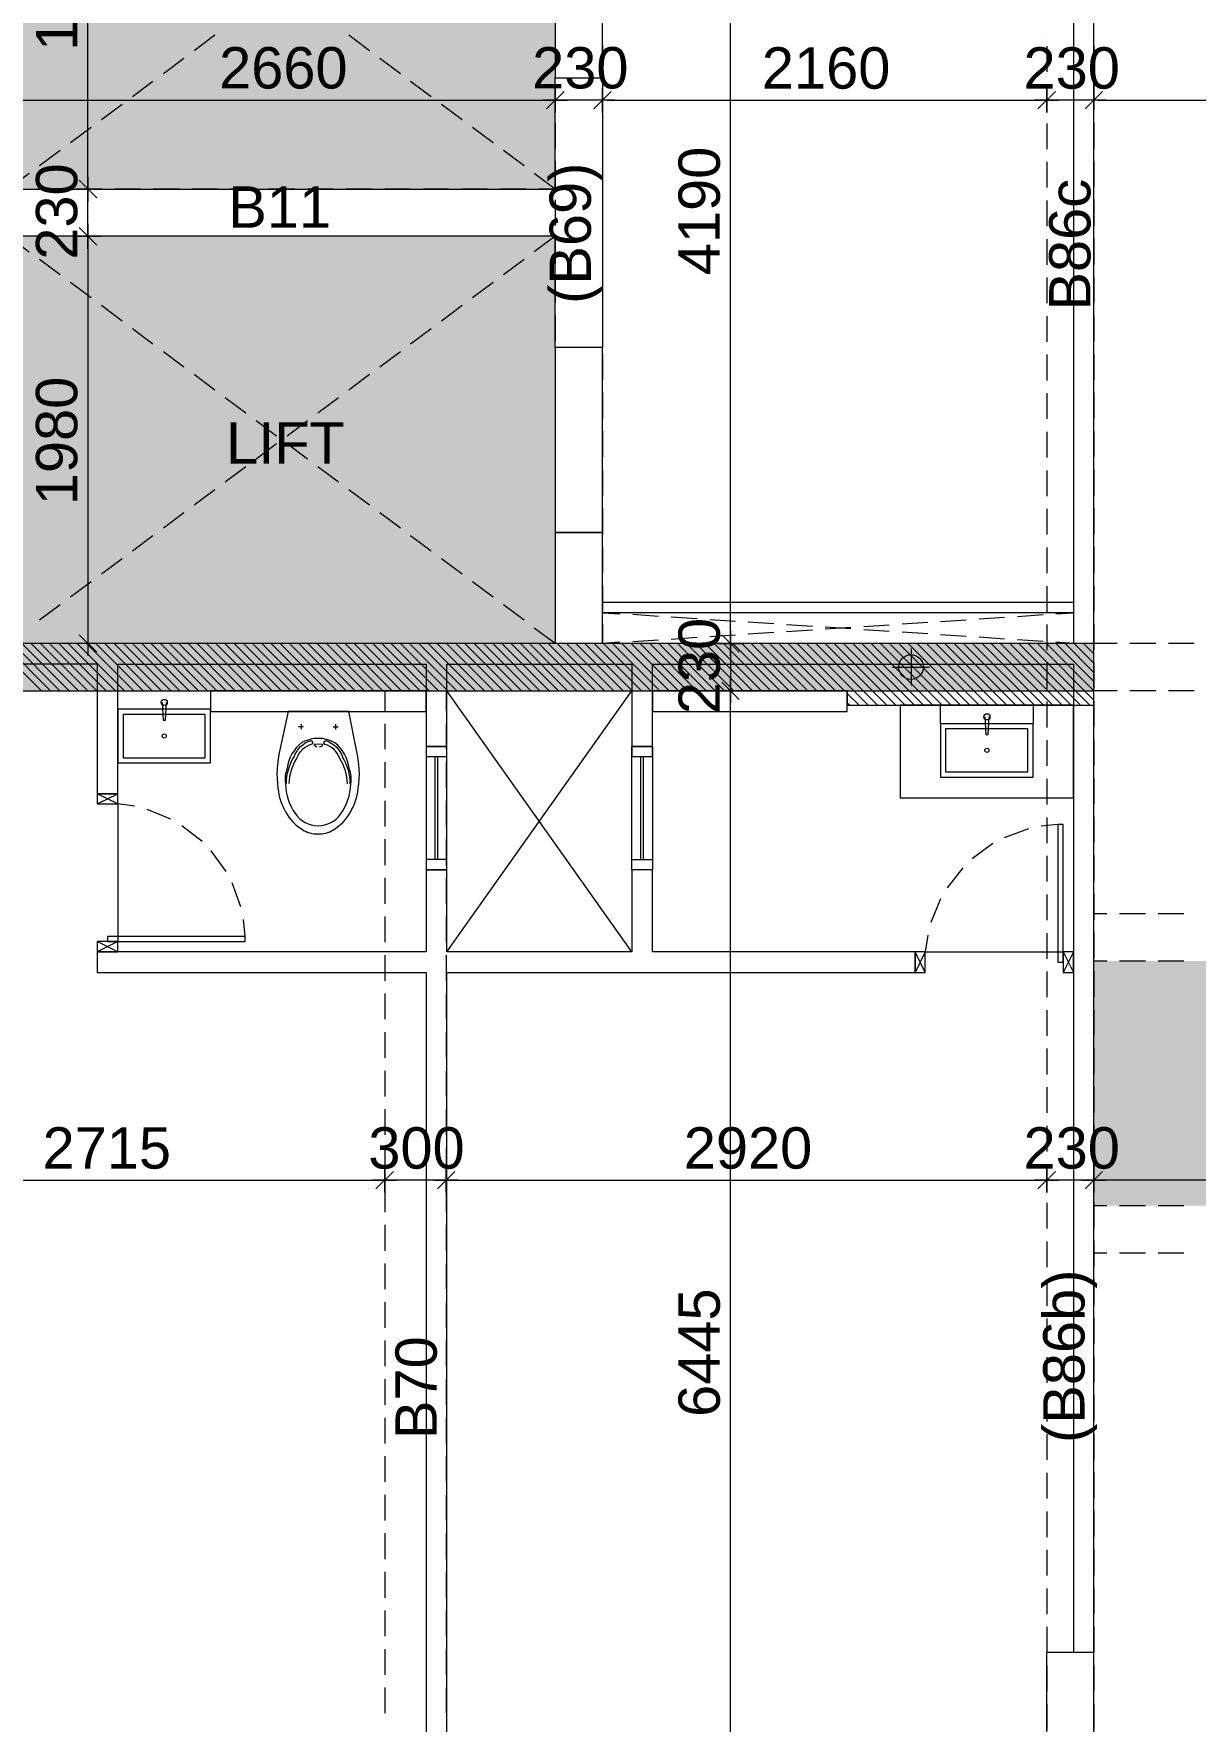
# Model space of a CAD drawing. Header units: millimetres. Extents: x -1303 to 98744, y -1303 to 90097.
# Drawn here: x 51512 to 57162, y 19946 to 28153 of the extents above; entities that cross this region are included whole.
import ezdxf

# ---------------------------------------------------------------- set-up
doc = ezdxf.new("R2010")
doc.units = ezdxf.units.MM
doc.layers.add('PDF_Geometry', color=7, linetype='Continuous')
doc.layers.add('PDF_Text', color=7, linetype='Continuous')
doc.layers.add('PDF_Solid Fills', color=192, linetype='Continuous', true_color=0xc2c0c0c0)
doc.styles.add('PDF ArialMT', font='arial.ttf')

msp = doc.modelspace()

# ---------------------------------------------------------------- hatches: boundary and pattern name
at = {"layer": 'PDF_Solid Fills', "true_color": 0x0000b2}
h = msp.add_hatch(color=33, dxfattribs=at)
h.paths.add_polyline_path([(22404.2843, 31942.72087), (22404.2843, 32112.74047), (19209.26177, 32112.74047), (19209.26177, 30922.67974), (22404.2843, 30922.67974), (22404.2843, 31642.7072), (21409.2932, 31642.7072), (21409.2932, 31942.72087)], flags=0)
h.paths.add_polyline_path([(11529.29261, 29607.70354), (11529.29261, 32397.68983), (12814.30857, 32397.68983), (12814.30857, 29607.70354)], flags=0)
h.paths.add_polyline_path([(12814.30857, 32627.71257), (12814.30857, 34142.75024), (8234.23832, 34142.75024), (8234.23832, 32627.71257)], flags=0)
h.paths.add_polyline_path([(12814.30857, 22167.74491), (12814.30857, 24957.72913), (11529.29261, 24957.72913), (11529.29261, 22167.74491)], flags=0)
h.paths.add_polyline_path([(8234.23832, 21937.72009), (8234.23832, 20422.68242), (12814.30857, 20422.68242), (12814.30857, 21937.72009)], flags=0)
h.paths.add_polyline_path([(21869.25605, 23642.75499), (21869.25605, 22452.69219), (19209.26177, 22452.69219), (19209.26177, 23642.75499)], flags=0)
h.paths.add_polyline_path([(23229.25373, 22452.69219), (23229.25373, 23642.75499), (25959.23687, 23642.75499), (25959.23687, 22452.69219)], flags=0)
h.paths.add_polyline_path([(32354.27376, 21952.6997), (32354.27376, 20422.68242), (36934.25928, 20422.68242), (36934.25928, 21952.6997)], flags=0)
h.paths.add_polyline_path([(33639.29074, 24957.72913), (33639.29074, 22182.72451), (32354.27376, 22182.72451), (32354.27376, 24957.72913)], flags=0)
h.paths.add_polyline_path([(26964.2984, 30922.67974), (26964.2984, 32112.74047), (30159.32092, 32112.74047), (30159.32092, 30922.67974)], flags=0)
h.paths.add_polyline_path([(28349.2614, 32342.68057), (28349.2614, 33242.7154), (27564.23691, 33242.7154), (27564.23691, 32342.68057)], flags=0)
h.paths.add_polyline_path([(40634.2682, 32627.71257), (40634.2682, 34142.75024), (36554.27309, 34142.75024), (36554.27309, 32627.71257)], flags=0)
h.paths.add_polyline_path([(36554.27309, 29607.70354), (36554.27309, 32397.68983), (37839.28802, 32397.68983), (37839.28802, 29607.70354)], flags=0)
h.paths.add_polyline_path([(41994.26382, 34142.75024), (41994.26382, 32627.71257), (46074.25892, 32627.71257), (46074.25892, 34142.75024)], flags=0)
h.paths.add_polyline_path([(46074.25892, 32397.68983), (46074.25892, 29607.70354), (44789.244, 29607.70354), (44789.244, 32397.68983)], flags=0)
h.paths.add_polyline_path([(45694.27273, 20422.68242), (45694.27273, 21952.6997), (50274.26033, 21952.6997), (50274.26033, 20422.68242)], flags=0)
h.paths.add_polyline_path([(48989.24127, 22182.72451), (48989.24127, 24957.72913), (50274.26033, 24957.72913), (50274.26033, 22182.72451)], flags=0)
h.paths.add_polyline_path([(52469.2958, 32112.74047), (52469.2958, 30922.67974), (55664.23361, 30922.67974), (55664.23361, 32112.74047)], flags=0)
h.paths.add_polyline_path([(55064.29717, 32342.68057), (55064.29717, 33242.7154), (54439.30655, 33242.7154), (54439.30655, 32342.68057)], flags=0)
h.paths.add_polyline_path([(63419.27024, 30922.67974), (63419.27024, 32112.74047), (60524.25933, 32112.74047), (60524.25933, 31222.69135), (60224.24978, 31222.69135), (60224.24978, 30922.67974)], flags=0)
h.paths.add_polyline_path([(60819.28118, 23642.75499), (60819.28118, 22452.69219), (63419.27024, 22452.69219), (63419.27024, 23642.75499)], flags=0)
h.paths.add_polyline_path([(56669.29721, 23642.75499), (56669.29721, 22452.69219), (59359.2507, 22452.69219), (59359.2507, 23642.75499)], flags=0)
h.paths.add_polyline_path([(71099.24354, 29607.70354), (71099.24354, 32397.68983), (69814.31126, 32397.68983), (69814.31126, 29607.70354)], flags=0)
h.paths.add_polyline_path([(71099.24354, 22167.74491), (71099.24354, 24957.72913), (69814.31126, 24957.72913), (69814.31126, 22167.74491)], flags=0)
h.paths.add_polyline_path([(69814.31126, 21937.72009), (69814.31126, 20422.68242), (74394.29472, 20422.68242), (74394.29472, 21937.72009)], flags=0)
h.paths.add_polyline_path([(69814.31126, 34142.75024), (69814.31126, 32627.71257), (74394.29472, 32627.71257), (74394.29472, 34142.75024)], flags=0)
at = {"layer": 'PDF_Solid Fills'}
msp.add_hatch(color=256, dxfattribs=at).paths.add_polyline_path([(56669.29721, 25187.75188), (51389.25565, 25187.75188), (51389.25565, 29377.68079), (54279.27061, 29377.68079), (54279.27061, 29607.70354), (51159.31349, 29607.70354), (51159.31349, 25187.75188), (50274.26033, 25187.75188), (50274.26033, 24957.72913), (51159.31349, 24957.72913), (56669.29721, 24957.72913)])

# ---------------------------------------------------------------- linework, layer by layer
at = {"layer": 'PDF_Geometry', "color": 9, "lineweight": 0, "true_color": 0xc0c0c0}
for points in [[(59993.71669, 37062.47235), (59993.71669, 29607.44939), (56568.7582, 29607.44939), (56568.7582, 25187.24567), (51259.09215, 25187.24567), (51259.09215, 29607.44939), (43873.46715, 29607.44939), (43873.46715, 29507.58809), (43991.1015, 29449.19241), (43991.1015, 28665.52331), (44062.18955, 28674.83133)], [(56568.7582, 19382.49837), (56568.7582, 18581.90334), (56668.61951, 18581.90334), (56668.61951, 29507.58809), (58994.23999, 29507.58809), (58994.23999, 29207.15292), (58994.23999, 28607.12763), (59094.10543, 28607.12763), (58994.23999, 28607.12763), (58994.23999, 28307.53958), (57519.14725, 28307.53958), (57519.14725, 28207.6762), (59993.71669, 28207.6762), (59993.71669, 23742.61629), (59493.55478, 23742.61629), (59493.55478, 22352.15319), (59493.55478, 23742.61629), (59993.71669, 23742.61629)], [(52393.12914, 28145.05111), (52292.42071, 28069.7295)], [(53144.6427, 28069.7295), (53044.77726, 28145.05111)], [(52242.49006, 28032.49329), (52142.62875, 27958.01881)], [(53295.28178, 27958.01881), (53195.42048, 28032.49329)], [(51490.13351, 27473.09063), (51388.57796, 27396.92397), (54048.48545, 27396.92397), (54048.48545, 27937.70853), (54278.67969, 27937.70853), (54278.67969, 26627.6415), (54048.48545, 26627.6415), (54048.48545, 27167.57893), (51388.57796, 27167.57893), (51490.13351, 27091.41226)], [(52091.85097, 27920.7826), (51991.98553, 27846.30811)], [(53445.92499, 27846.30811), (53345.21244, 27920.7826)], [(51942.05488, 27809.06984), (51841.34646, 27734.59742)], [(53596.56408, 27734.59742), (53495.85565, 27809.06984)], [(51791.4158, 27696.51409), (51690.70324, 27622.03961)], [(53746.36016, 27622.03961), (53646.49473, 27696.51409)], [(51640.77258, 27584.80133), (51540.91128, 27510.32891)], [(53896.99925, 27510.32891), (53797.13794, 27584.80133)], [(54048.48545, 27396.92397), (53946.9299, 27473.09063)], [(54048.48545, 27167.57893), (53946.9299, 27091.41226)], [(51640.77258, 26979.6995), (51540.91128, 27054.17398)], [(53896.99925, 27054.17398), (53797.13794, 26979.6995)], [(51791.4158, 26867.98881), (51690.70324, 26942.46329)], [(53746.36016, 26942.46329), (53646.49473, 26867.98881)], [(51942.05488, 26755.43099), (51841.34646, 26830.7526)], [(53596.56408, 26830.7526), (53495.85565, 26755.43099)], [(52091.85097, 26643.7203), (51991.98553, 26718.19478)], [(53445.92499, 26718.19478), (53345.21244, 26643.7203)], [(52242.49006, 26532.0096), (52142.62875, 26606.48409)], [(53295.28178, 26606.48409), (53195.42048, 26532.0096)], [(52393.12914, 26419.45179), (52292.42071, 26494.7734)], [(53144.6427, 26494.7734), (53044.77726, 26419.45179)], [(52543.77235, 26307.74109), (52443.06392, 26382.21558)], [(52994.8466, 26382.21558), (52894.13818, 26307.74109)], [(52693.56431, 26196.0304), (52593.703, 26270.50489)], [(52844.20753, 26270.50489), (52744.34209, 26196.0304)], [(52693.56431, 26158.79212), (52593.703, 26084.31971)], [(52844.20753, 26084.31971), (52744.34209, 26158.79212)], [(52543.77235, 26047.08143), (52443.06392, 25971.76189)], [(52994.8466, 25971.76189), (52894.13818, 26047.08143)], [(52393.12914, 25934.52361), (52292.42071, 25860.0512)], [(53144.6427, 25860.0512), (53044.77726, 25934.52361)], [(52242.49006, 25822.81292), (52142.62875, 25748.33844)], [(53295.28178, 25748.33844), (53195.42048, 25822.81292)], [(52091.85097, 25711.10223), (51991.98553, 25635.78269)], [(53445.92499, 25635.78269), (53345.21244, 25711.10223)], [(54363.30932, 25193.16933), (54278.67969, 25187.24567), (54278.67969, 25727.18103), (54048.48545, 25727.18103), (54048.48545, 25187.24567), (53946.9299, 25262.56521)], [(51942.05488, 25598.54441), (51841.34646, 25524.06993)], [(53596.56408, 25524.06993), (53495.85565, 25598.54441)], [(51791.4158, 25486.83372), (51690.70324, 25412.35923)], [(53746.36016, 25412.35923), (53646.49473, 25486.83372)], [(51640.77258, 25375.12303), (51540.91128, 25300.64854)], [(53896.99925, 25300.64854), (53797.13794, 25375.12303)], [(56568.7582, 25386.97035), (54278.67969, 25386.97035)], [(56484.12857, 25331.96109), (56568.7582, 25337.0397), (54278.67969, 25337.0397), (54363.30932, 25331.96109)], [(54550.34161, 25319.26665), (54425.93441, 25327.72961)], [(54738.2169, 25307.41933), (54612.96672, 25315.03516)], [(54925.24921, 25294.72488), (54799.99901, 25303.18785)], [(55112.28151, 25282.87549), (54987.02718, 25290.4934)], [(55299.31381, 25270.18105), (55174.05948, 25278.64401)], [(55548.9712, 25270.18105), (55673.37427, 25278.64401)], [(55735.99938, 25282.87549), (55860.40658, 25290.4934)], [(55923.03167, 25294.72488), (56047.43888, 25303.18785)], [(56110.06398, 25307.41933), (56234.47118, 25315.03516)], [(56297.09628, 25319.26665), (56421.49935, 25327.72961)], [(54425.93441, 25196.55369), (54550.34161, 25205.01665)], [(54612.96672, 25209.24813), (54738.2169, 25217.71109)], [(54799.99901, 25221.09752), (54925.24921, 25229.56049)], [(54987.02718, 25233.79197), (55112.28151, 25242.25493)], [(55174.05948, 25245.63929), (55299.31381, 25254.10225)], [(55486.34198, 25258.33373), (55361.09178, 25266.79669)], [(55361.09178, 25258.33373), (55486.34198, 25266.79669)], [(55673.37427, 25245.63929), (55548.9712, 25254.10225)], [(55860.40658, 25233.79197), (55735.99938, 25242.25493)], [(56047.43888, 25221.09752), (55923.03167, 25229.56049)], [(56234.47118, 25209.24813), (56110.06398, 25217.71109)], [(56421.49935, 25196.55369), (56297.09628, 25205.01665)], [(56568.7582, 25187.24567), (56484.12857, 25193.16933)], [(51821.87916, 25087.3823), (50373.86956, 25087.3823), (50373.86956, 20282.11171)], [(51821.03617, 25087.3823), (51821.03617, 24456.89158), (51921.7446, 24456.89158), (51921.7446, 25087.3823), (53421.3791, 25087.3823), (53421.3791, 24687.08375), (53521.24454, 24687.08375), (53521.24454, 25087.3823), (54421.70293, 25087.3823), (54421.70293, 24687.08375), (54521.56424, 24687.08375), (54521.56424, 25087.3823), (56568.7582, 25087.3823), (56568.7582, 20282.11171)], [(51921.7446, 24867.34527), (51921.7446, 24957.05143), (52371.12874, 24957.05143), (52371.12874, 24867.34527)], [(54421.70293, 23687.60704), (53521.24454, 24957.05143)], [(53521.24454, 23687.60704), (54421.70293, 24957.05143)], [(52137.55015, 24900.35), (52141.78163, 24814.87532), (52153.62895, 24814.87532), (52157.86043, 24900.35)], [(55922.18455, 24797.10227), (55922.18455, 24887.65555), (56372.41582, 24887.65555), (56372.41582, 24797.10227)], [(52812.04579, 24795.41009), (52812.04579, 24770.0212)], [(52980.46205, 24794.56296), (52980.46205, 24769.17408)], [(56138.83722, 24830.10699), (56143.0687, 24744.63231), (56154.91603, 24744.63231), (56159.14751, 24830.10699)], [(52824.74023, 24782.71564), (52799.35135, 24782.71564)], [(52895.83242, 24725.16708), (52895.83242, 24725.16708)], [(52895.83242, 24725.16708), (52895.83242, 24725.16708)], [(52967.7676, 24781.86852), (52993.15649, 24781.86852)], [(52902.60114, 24684.54445), (52916.14271, 24690.46811), (52917.83282, 24695.54672), (52895.83242, 24698.08602), (52873.8279, 24696.39384), (52889.05957, 24684.54445)], [(52895.83242, 24698.08602), (52895.83242, 24698.08602)], [(53465.38816, 24136.99118), (53465.38816, 24637.1531)], [(53477.23547, 24136.99118), (53477.23547, 24637.1531)], [(54465.71199, 24136.99118), (54465.71199, 24637.1531)], [(54477.55931, 24136.99118), (54477.55931, 24637.1531)], [(51821.03617, 24406.95886), (51921.7446, 24456.89158)], [(51921.7446, 24406.95886), (51821.03617, 24456.89158)], [(52002.98986, 24395.95867), (51921.7446, 24406.95886), (51921.7446, 23737.53976), (51821.03617, 23687.60704)], [(52179.01784, 24333.3315), (52063.92072, 24379.87779)], [(52331.35116, 24224.16011), (52233.17997, 24301.17183)], [(52894.13818, 24300.32678), (52894.13818, 24300.32678)], [(52895.83242, 24300.32678), (52895.83242, 24300.32678)], [(56493.43453, 24307.09756), (56411.34627, 24298.6346)], [(52894.13818, 24261.39632), (52894.13818, 24261.39632)], [(52894.13818, 24261.39632), (52894.13818, 24261.39632)], [(56177.76768, 24214.00497), (56077.05925, 24140.37554)], [(56350.41128, 24285.94015), (56232.77693, 24242.77821)], [(52448.1384, 24078.59757), (52374.5131, 24179.30599)], [(56031.36007, 24097.21567), (55954.34629, 23999.04448)], [(52520.07358, 23905.95189), (52476.91577, 24022.74119)], [(55923.03167, 23944.88234), (55875.63826, 23829.78522)], [(52541.23099, 23762.08152), (52532.76802, 23845.01897)], [(51921.7446, 23687.60704), (51821.03617, 23737.53976)], [(55860.40658, 23768.85231), (55848.55926, 23687.60704), (56518.82342, 23687.60704), (56568.7582, 23586.89861)], [(55848.55926, 23586.89861), (55798.6286, 23687.60704)], [(55848.55926, 23687.60704), (55798.6286, 23586.89861)], [(56568.7582, 23687.60704), (56518.82342, 23586.89861)], [(56668.61951, 19382.49837), (56439.27239, 19382.49837), (56439.27239, 20282.11171), (56668.61951, 20282.11171)]]:
    msp.add_lwpolyline(points, dxfattribs=at)
at = {"layer": 'PDF_Geometry', "color": 5, "lineweight": 0}
for points in [[(50274.00412, 24957.05143), (55468.57306, 24957.05143), (55468.57306, 24887.65555), (56668.61951, 24887.65555), (56668.61951, 25187.24567), (51388.57796, 25187.24567), (51388.57796, 29377.25722), (54278.67969, 29377.25722), (54278.67969, 29607.44939), (51159.23084, 29607.44939), (51159.23084, 25187.24567), (50274.00412, 25187.24567)], [(56668.61951, 25187.24567), (51388.57796, 25187.24567), (51388.57796, 29377.25722), (54278.67969, 29377.25722), (54278.67969, 29607.44939), (51159.23084, 29607.44939), (51159.23084, 25187.24567), (50274.00412, 25187.24567), (50274.00412, 24957.05143), (56668.61951, 24957.05143)]]:
    msp.add_lwpolyline(points, close=True, dxfattribs=at)
at = {"layer": 'PDF_Geometry', "color": 122, "lineweight": 0, "true_color": 0x00b88a}
for points in [[(51775.33287, 27437.54661), (51775.33287, 27417.23632), (51775.33287, 29356.94694)], [(54900.70745, 25227.02118), (54900.70745, 25207.55595), (54900.70745, 29356.94694), (54900.70745, 29337.48171)], [(51408.88824, 27830.22724), (54029.0223, 27830.22724), (54008.71201, 27830.22724)], [(54278.67969, 27830.22724), (54048.48545, 27830.22724)], [(54338.76755, 27830.22724), (54218.59183, 27830.22724)], [(54338.76755, 27829.38219), (54218.59183, 27829.38219)], [(54320.99451, 27872.54205), (54236.36488, 27787.91243)], [(54320.99451, 27871.697), (54236.36488, 27787.06738)], [(54278.67969, 27770.14145), (54278.67969, 27890.31511)], [(54278.67969, 27769.29433), (54278.67969, 27889.46798)], [(54298.98997, 27830.22724), (54318.45314, 27830.22724)], [(54298.98997, 27829.38219), (56418.96211, 27829.38219), (56398.65183, 27829.38219)], [(56668.61951, 27829.38219), (56439.27239, 27829.38219)], [(56728.70737, 27830.22724), (56608.53164, 27830.22724)], [(56728.70737, 27829.38219), (56608.53164, 27829.38219)], [(56710.93432, 27872.54205), (56626.3047, 27787.91243)], [(56710.93432, 27871.697), (56626.3047, 27787.06738)], [(56668.61951, 27770.14145), (56668.61951, 27890.31511)], [(56668.61951, 27769.29433), (56668.61951, 27889.46798)], [(56688.92979, 27830.22724), (59974.25354, 27830.22724), (59953.94325, 27830.22724)], [(56688.92979, 27829.38219), (56709.24008, 27829.38219)], [(51775.33287, 27167.57893), (51775.33287, 27396.92397)], [(51775.33287, 27126.95629), (51775.33287, 27147.26657), (51775.33287, 25207.55595)], [(51733.01806, 25229.56049), (51818.4948, 25144.93086)], [(51775.33287, 25247.33146), (51775.33287, 25127.15781)], [(51835.42072, 25187.24567), (51716.09213, 25187.24567)], [(54900.70745, 25187.24567), (54900.70745, 24957.05143)], [(54900.70745, 18552.28298), (54900.70745, 18531.97062), (54900.70745, 24937.58828), (54900.70745, 24917.27592)], [(50523.66152, 22578.11388), (53198.80483, 22578.11388), (53178.49455, 22578.11388)], [(53518.70317, 22578.11388), (53219.11511, 22578.11388)], [(53558.48074, 22578.11388), (53539.01758, 22578.11388), (56418.96211, 22578.11388), (56398.65183, 22578.11388)], [(56668.61951, 22578.11388), (56439.27239, 22578.11388)], [(59338.68422, 22578.11388), (56688.92979, 22578.11388), (56709.24008, 22578.11388)]]:
    msp.add_lwpolyline(points, dxfattribs=at)
at = {"layer": 'PDF_Geometry', "color": 9, "lineweight": 0, "true_color": 0xc0c0c0}
for points in [[(54048.48545, 27937.70853), (54278.67804, 27937.70853), (54278.67804, 28837.32148), (54048.48545, 28837.32148)], [(54048.48545, 25727.18103), (54278.67804, 25727.18103), (54278.67804, 26627.64027), (54048.48545, 26627.64027)], [(52371.12874, 24857.19013), (53421.38238, 24857.19013), (53421.38238, 24957.05309), (52371.12874, 24957.05309)], [(54521.56424, 24857.19013), (55468.56977, 24857.19013), (55468.56977, 24957.05309), (54521.56424, 24957.05309)], [(51921.7446, 24607.53273), (52371.1279, 24607.53273), (52371.1279, 24867.34569), (51921.7446, 24867.34569)], [(55726.69342, 24437.42636), (56568.7582, 24437.42636), (56568.7582, 24887.65598), (55726.69342, 24887.65598)], [(51946.28636, 24632.0745), (52346.58449, 24632.0745), (52346.58449, 24841.95596), (51946.28636, 24841.95596)], [(55922.18455, 24537.28973), (56372.41417, 24537.28973), (56372.41417, 24797.10269), (55922.18455, 24797.10269)], [(55947.57344, 24562.67862), (56347.87157, 24562.67862), (56347.87157, 24772.56008), (55947.57344, 24772.56008)], [(53421.3791, 24637.1531), (53521.24206, 24637.1531), (53521.24206, 24687.08458), (53421.3791, 24687.08458)], [(53521.24454, 24087.06053), (53521.24454, 24687.08375), (53421.3791, 24687.08375), (53421.3791, 24087.06053), (53521.24454, 24087.06053), (53521.24454, 24136.99118), (53421.3791, 24136.99118), (53421.3791, 24087.06053)], [(54421.70293, 24637.1531), (54521.56589, 24637.1531), (54521.56589, 24687.08458), (54421.70293, 24687.08458)], [(54421.70293, 24087.06053), (54421.70293, 24687.08375), (54521.56424, 24687.08375), (54521.56424, 24087.06053), (54421.70293, 24087.06053), (54421.70293, 24136.99118), (54521.56424, 24136.99118), (54521.56424, 24087.06053)], [(51821.03617, 24406.95886), (51921.74542, 24406.95886), (51921.74542, 24456.89034), (51821.03617, 24456.89034)], [(56493.43453, 23637.67639), (56518.82342, 23637.67639), (56518.82342, 24307.09671), (56493.43453, 24307.09671)], [(53421.3791, 23687.60704), (51821.03617, 23687.60704), (51821.03617, 23586.89861), (53421.3791, 23586.89861), (53421.3791, 18282.31322), (53521.24454, 18282.31322), (53521.24454, 23586.89861), (55798.6286, 23586.89861), (55798.6286, 23687.60704), (54521.56424, 23687.60704), (54521.56424, 24087.06053), (54421.70293, 24087.06053), (54421.70293, 23687.60704), (53521.24454, 23687.60704), (53521.24454, 24087.06053), (53421.3791, 24087.06053)], [(51821.03617, 23687.60704), (51921.74542, 23687.60704), (51921.74542, 23737.53852), (51821.03617, 23737.53852)], [(51870.96683, 23737.53976), (52541.23344, 23737.53976), (52541.23344, 23762.08235), (51870.96683, 23762.08235)], [(55798.6286, 23586.89861), (55848.56008, 23586.89861), (55848.56008, 23687.60787), (55798.6286, 23687.60787)], [(56518.82342, 23586.89861), (56568.7549, 23586.89861), (56568.7549, 23687.60787), (56518.82342, 23687.60787)]]:
    msp.add_lwpolyline(points, close=True, dxfattribs=at)
at = {"layer": 'PDF_Geometry', "lineweight": 0}
for points in [[(54048.48545, 28150.12764), (54048.48545, 28150.12764)], [(54048.48545, 28150.12764), (54048.48545, 28150.12764)], [(54278.67969, 28150.12764), (54278.67969, 28150.12764)], [(54278.67969, 28149.28259), (54278.67969, 28149.28259)], [(56439.27239, 28149.28259), (56439.27239, 28149.28259)], [(56439.27239, 28149.28259), (56439.27239, 28149.28259)], [(56668.61951, 28150.12764), (56668.61951, 28150.12764)], [(56668.61951, 28149.28259), (56668.61951, 28149.28259)], [(54048.48545, 28087.50255), (54048.48545, 28087.50255)], [(54048.48545, 28087.50255), (54048.48545, 28087.50255)], [(54278.67969, 28087.50255), (54278.67969, 28087.50255)], [(54278.67969, 28087.50255), (54278.67969, 28087.50255)], [(56439.27239, 28086.65542), (56439.27239, 28086.65542)], [(56439.27239, 28086.65542), (56439.27239, 28086.65542)], [(56668.61951, 28087.50255), (56668.61951, 28087.50255)], [(56668.61951, 28087.50255), (56668.61951, 28087.50255)], [(54048.48545, 28024.87538), (54048.48545, 28024.87538)], [(54048.48545, 28024.87538), (54048.48545, 28024.87538)], [(54278.67969, 28024.87538), (54278.67969, 28024.87538)], [(54278.67969, 28024.87538), (54278.67969, 28024.87538)], [(56439.27239, 28024.03033), (56439.27239, 28024.03033)], [(56439.27239, 28024.03033), (56439.27239, 28024.03033)], [(56668.61951, 28024.87538), (56668.61951, 28024.87538)], [(56668.61951, 28024.87538), (56668.61951, 28024.87538)], [(54048.48545, 27962.25029), (54048.48545, 27962.25029)], [(54048.48545, 27962.25029), (54048.48545, 27962.25029)], [(54278.67969, 27962.25029), (54278.67969, 27962.25029)], [(54278.67969, 27962.25029), (54278.67969, 27962.25029)], [(56439.27239, 27961.40316), (56439.27239, 27961.40316)], [(56439.27239, 27961.40316), (56439.27239, 27961.40316)], [(56668.61951, 27962.25029), (56668.61951, 27962.25029)], [(56668.61951, 27962.25029), (56668.61951, 27962.25029)], [(54048.48545, 27900.47025), (54048.48545, 27900.47025)], [(54048.48545, 27900.47025), (54048.48545, 27900.47025)], [(54048.48545, 27830.22724), (54048.48545, 27830.22724)], [(54048.48545, 27830.22724), (54048.48545, 27830.22724)], [(54278.67969, 27900.47025), (54278.67969, 27900.47025)], [(54278.67969, 27899.62519), (54278.67969, 27899.62519)], [(54278.67969, 27830.22724), (54278.67969, 27830.22724)], [(54278.67969, 27829.38219), (54278.67969, 27829.38219)], [(56439.27239, 27899.62519), (56439.27239, 27899.62519)], [(56439.27239, 27899.62519), (56439.27239, 27899.62519)], [(56439.27239, 27829.38219), (56439.27239, 27829.38219)], [(56439.27239, 27829.38219), (56439.27239, 27829.38219)], [(56668.61951, 27900.47025), (56668.61951, 27900.47025)], [(56668.61951, 27899.62519), (56668.61951, 27899.62519)], [(56668.61951, 27830.22724), (56668.61951, 27830.22724)], [(56668.61951, 27829.38219), (56668.61951, 27829.38219)], [(51519.75388, 27396.92397), (51519.75388, 27396.92397)], [(51582.37897, 27396.92397), (51582.37897, 27396.92397)], [(51645.00407, 27396.92397), (51645.00407, 27396.92397)], [(51707.62917, 27396.92397), (51707.62917, 27396.92397)], [(51775.33287, 27396.92397), (51775.33287, 27396.92397)], [(51775.33287, 27396.92397), (51775.33287, 27396.92397)], [(51519.75388, 27167.57893), (51519.75388, 27167.57893)], [(51582.37897, 27167.57893), (51582.37897, 27167.57893)], [(51645.00407, 27167.57893), (51645.00407, 27167.57893)], [(51707.62917, 27167.57893), (51707.62917, 27167.57893)], [(51775.33287, 27167.57893), (51775.33287, 27167.57893)], [(51775.33287, 27167.57893), (51775.33287, 27167.57893)], [(51159.23084, 25392.89401), (51594.22629, 24957.05143)], [(51159.23084, 25348.04196), (51549.37425, 24957.05143)], [(51409.73536, 25187.24567), (51639.08247, 24957.05143)], [(51454.58741, 25187.24567), (51683.93452, 24957.05143)], [(51499.44359, 25187.24567), (51729.63369, 24957.05143)], [(51519.75388, 25187.24567), (51519.75388, 25187.24567)], [(51544.29564, 25187.24567), (51774.48987, 24957.05143)], [(51582.37897, 25187.24567), (51582.37897, 25187.24567)], [(51589.14769, 25187.24567), (51819.34192, 24957.05143)], [(51634.00387, 25187.24567), (51864.19398, 24957.05143)], [(51645.00407, 25187.24567), (51645.00407, 25187.24567)], [(51678.85592, 25187.24567), (51909.05016, 24957.05143)], [(51707.62917, 25187.24567), (51707.62917, 25187.24567)], [(51723.7121, 25187.24567), (51953.9022, 24957.05143)], [(51768.56415, 25187.24567), (51998.75838, 24957.05143)], [(51775.33287, 25187.24567), (51775.33287, 25187.24567)], [(51813.4162, 25187.24567), (52043.61043, 24957.05143)], [(51858.27238, 25187.24567), (52088.46249, 24957.05143)], [(51903.12443, 25187.24567), (52133.31867, 24957.05143)], [(51947.98061, 25187.24567), (52178.17071, 24957.05143)], [(51992.83266, 25187.24567), (52223.02689, 24957.05143)], [(52037.68471, 25187.24567), (52267.87894, 24957.05143)], [(52082.54089, 25187.24567), (52312.731, 24957.05143)], [(52128.24006, 25187.24567), (52357.58718, 24957.05143)], [(52173.09211, 25187.24567), (52402.43922, 24957.05143)], [(52217.94829, 25187.24567), (52447.2954, 24957.05143)], [(52262.80034, 25187.24567), (52492.14745, 24957.05143)], [(52307.65652, 25187.24567), (52537.84662, 24957.05143)], [(52352.50857, 25187.24567), (52582.7028, 24957.05143)], [(52397.36062, 25187.24567), (52627.55486, 24957.05143)], [(52442.2168, 25187.24567), (52672.40691, 24957.05143)], [(52487.06885, 25187.24567), (52717.26309, 24957.05143)], [(52531.92503, 25187.24567), (52762.11513, 24957.05143)], [(52576.77708, 25187.24567), (52806.97131, 24957.05143)], [(52621.62913, 25187.24567), (52851.82336, 24957.05143)], [(52666.48531, 25187.24567), (52896.67542, 24957.05143)], [(52711.33736, 25187.24567), (52941.5316, 24957.05143)], [(52756.19354, 25187.24567), (52986.38364, 24957.05143)], [(52801.04559, 25187.24567), (53031.23982, 24957.05143)], [(52845.89764, 25187.24567), (53076.09187, 24957.05143)], [(52890.75382, 25187.24567), (53120.94393, 24957.05143)], [(52936.45299, 25187.24567), (53165.80011, 24957.05143)], [(52981.30504, 25187.24567), (53210.65215, 24957.05143)], [(53026.16122, 25187.24567), (53255.50833, 24957.05143)], [(53071.01327, 25187.24567), (53300.36038, 24957.05143)], [(53115.86945, 25187.24567), (53346.05955, 24957.05143)], [(53160.7215, 25187.24567), (53390.91573, 24957.05143)], [(53205.57355, 25187.24567), (53435.76779, 24957.05143)], [(53250.42973, 25187.24567), (53480.61984, 24957.05143)], [(53295.28178, 25187.24567), (53525.47602, 24957.05143)], [(53340.13796, 25187.24567), (53570.32806, 24957.05143)], [(53384.99001, 25187.24567), (53615.18424, 24957.05143)], [(53429.84206, 25187.24567), (53660.0363, 24957.05143)], [(53474.69824, 25187.24567), (53704.88835, 24957.05143)], [(53519.55029, 25187.24567), (53749.74453, 24957.05143)], [(53564.40647, 25187.24567), (53794.59657, 24957.05143)], [(53609.25852, 25187.24567), (53839.45275, 24957.05143)], [(53654.11057, 25187.24567), (53884.3048, 24957.05143)], [(53698.96675, 25187.24567), (53929.15686, 24957.05143)], [(53744.66592, 25187.24567), (53974.01304, 24957.05143)], [(53789.51797, 25187.24567), (54018.86508, 24957.05143)], [(53834.37415, 25187.24567), (54063.72126, 24957.05143)], [(53879.2262, 25187.24567), (54108.57331, 24957.05143)], [(53924.08238, 25187.24567), (54154.27248, 24957.05143)], [(53968.93443, 25187.24567), (54199.12866, 24957.05143)], [(54013.78648, 25187.24567), (54243.98072, 24957.05143)], [(54058.64266, 25187.24567), (54288.83277, 24957.05143)], [(54103.49471, 25187.24567), (54333.68895, 24957.05143)], [(54148.35089, 25187.24567), (54378.54099, 24957.05143)], [(54193.20294, 25187.24567), (54423.39717, 24957.05143)], [(54238.05499, 25187.24567), (54468.24923, 24957.05143)], [(54282.91117, 25187.24567), (54513.10128, 24957.05143)], [(54327.76322, 25187.24567), (54557.95746, 24957.05143)], [(54372.6194, 25187.24567), (54602.8095, 24957.05143)], [(54417.47145, 25187.24567), (54647.66568, 24957.05143)], [(54462.3235, 25187.24567), (54692.51774, 24957.05143)], [(54508.0268, 25187.24567), (54737.36979, 24957.05143)], [(54552.87885, 25187.24567), (54782.22597, 24957.05143)], [(54597.7309, 25187.24567), (54827.07801, 24957.05143)], [(54642.58709, 25187.24567), (54871.93419, 24957.05143)], [(54687.43913, 25187.24567), (54917.63337, 24957.05143)], [(54732.29531, 25187.24567), (54962.48541, 24957.05143)], [(54777.14736, 25187.24567), (55007.3416, 24957.05143)], [(54821.99941, 25187.24567), (55052.19365, 24957.05143)], [(54866.85559, 25187.24567), (55097.0457, 24957.05143)], [(54900.70745, 25187.24567), (54900.70745, 25187.24567)], [(54900.70745, 25187.24567), (54900.70745, 25187.24567)], [(54911.70764, 25187.24567), (55141.90188, 24957.05143)], [(54956.56382, 25187.24567), (55186.75392, 24957.05143)], [(54970.10126, 25187.24567), (54970.10126, 25187.24567)], [(54970.10126, 25187.24567), (54970.10126, 25187.24567)], [(55001.41587, 25187.24567), (55231.6101, 24957.05143)], [(55032.73048, 25187.24567), (55032.73048, 25187.24567)], [(55032.73048, 25187.24567), (55032.73048, 25187.24567)], [(55046.26792, 25187.24567), (55276.46216, 24957.05143)], [(55091.1241, 25187.24567), (55321.31421, 24957.05143)], [(55094.50846, 25187.24567), (55094.50846, 25187.24567)], [(55094.50846, 25187.24567), (55094.50846, 25187.24567)], [(55135.97615, 25187.24567), (55366.17039, 24957.05143)], [(55157.13355, 25187.24567), (55157.13355, 25187.24567)], [(55157.13355, 25187.24567), (55157.13355, 25187.24567)], [(55180.83233, 25187.24567), (55411.02243, 24957.05143)], [(55219.75866, 25187.24567), (55219.75866, 25187.24567)], [(55219.75866, 25187.24567), (55219.75866, 25187.24567)], [(55225.68438, 25187.24567), (55455.87861, 24957.05143)], [(55270.53643, 25187.24567), (55570.97161, 24887.65555)], [(55282.38788, 25187.24567), (55282.38788, 25187.24567)], [(55282.38788, 25187.24567), (55282.38788, 25187.24567)], [(55316.23973, 25187.24567), (55615.82779, 24887.65555)], [(55345.01298, 25187.24567), (55345.01298, 25187.24567)], [(55345.01298, 25187.24567), (55345.01298, 25187.24567)], [(55361.09178, 25187.24567), (55660.67983, 24887.65555)], [(55405.94383, 25187.24567), (55705.53601, 24887.65555)], [(55407.63808, 25187.24567), (55407.63808, 25187.24567)], [(55407.63808, 25187.24567), (55407.63808, 25187.24567)], [(55450.80002, 25187.24567), (55750.38806, 24887.65555)], [(55470.26317, 25187.24567), (55470.26317, 25187.24567)], [(55470.26317, 25187.24567), (55470.26317, 25187.24567)], [(55495.65206, 25187.24567), (55795.24012, 24887.65555)], [(55532.04528, 25187.24567), (55532.04528, 25187.24567)], [(55532.04528, 25187.24567), (55532.04528, 25187.24567)], [(55540.50824, 25187.24567), (55840.0963, 24887.65555)], [(55585.36029, 25187.24567), (55884.94834, 24887.65555)], [(55594.67038, 25187.24567), (55594.67038, 25187.24567)], [(55594.67038, 25187.24567), (55594.67038, 25187.24567)], [(55630.21234, 25187.24567), (55929.80452, 24887.65555)], [(55664.06419, 25187.24567), (55664.06419, 25187.24567)], [(55664.06419, 25187.24567), (55664.06419, 25187.24567)], [(55675.06853, 25187.24567), (55974.65657, 24887.65555)], [(55719.92057, 25187.24567), (56020.35574, 24887.65555)], [(55764.77675, 25187.24567), (56065.21192, 24887.65555)], [(55809.6288, 25187.24567), (56110.06398, 24887.65555)], [(55854.48085, 25187.24567), (56154.91603, 24887.65555)], [(55899.33704, 25187.24567), (56199.77221, 24887.65555)], [(55944.18908, 25187.24567), (56244.62425, 24887.65555)], [(55989.04526, 25187.24567), (56289.48043, 24887.65555)], [(56033.89731, 25187.24567), (56334.33248, 24887.65555)], [(56078.74936, 25187.24567), (56379.18454, 24887.65555)], [(56124.45266, 25187.24567), (56424.04072, 24887.65555)], [(56169.30471, 25187.24567), (56468.89276, 24887.65555)], [(56214.15677, 25187.24567), (56513.74894, 24887.65555)], [(56259.01295, 25187.24567), (56558.60099, 24887.65555)], [(56303.86499, 25187.24567), (56603.45305, 24887.65555)], [(56348.72117, 25187.24567), (56648.30923, 24887.65555)], [(56393.57322, 25187.24567), (56668.61951, 24912.19939)], [(56438.42527, 25187.24567), (56668.61951, 24957.05143)], [(56483.28146, 25187.24567), (56668.61951, 25001.90555)], [(56528.1335, 25187.24567), (56668.61951, 25046.75966)], [(56572.98968, 25187.24567), (56668.61951, 25091.61378)], [(56617.84173, 25187.24567), (56668.61951, 25136.4679)], [(56662.69378, 25187.24567), (56668.61951, 25181.31994)], [(54900.70745, 24957.05143), (54900.70745, 24957.05143)], [(54900.70745, 24957.05143), (54900.70745, 24957.05143)], [(54965.86978, 24957.05143), (54965.86978, 24957.05143)], [(54965.86978, 24957.05143), (54965.86978, 24957.05143)], [(55028.499, 24957.05143), (55028.499, 24957.05143)], [(55028.499, 24957.05143), (55028.499, 24957.05143)], [(55091.1241, 24957.05143), (55091.1241, 24957.05143)], [(55091.1241, 24957.05143), (55091.1241, 24957.05143)], [(55153.7492, 24957.05143), (55153.7492, 24957.05143)], [(55153.7492, 24957.05143), (55153.7492, 24957.05143)], [(55216.37429, 24957.05143), (55216.37429, 24957.05143)], [(55216.37429, 24957.05143), (55216.37429, 24957.05143)], [(55278.9994, 24957.05143), (55278.9994, 24957.05143)], [(55278.9994, 24957.05143), (55278.9994, 24957.05143)], [(55340.7815, 24957.05143), (55340.7815, 24957.05143)], [(55340.7815, 24957.05143), (55340.7815, 24957.05143)], [(55403.4066, 24957.05143), (55403.4066, 24957.05143)], [(55403.4066, 24957.05143), (55403.4066, 24957.05143)], [(55468.57306, 24957.05143), (55468.57306, 24957.05143)], [(55468.57306, 24957.05143), (55468.57306, 24957.05143)], [(55468.57306, 24944.35699), (55526.11955, 24887.65555)], [(55468.57306, 24899.50494), (55481.2675, 24887.65555)], [(56439.27239, 22578.11388), (56439.27239, 22578.11388)], [(56439.27239, 22578.11388), (56439.27239, 22578.11388)], [(56668.61951, 22578.11388), (56668.61951, 22578.11388)], [(56668.61951, 22578.11388), (56668.61951, 22578.11388)], [(56439.27239, 22512.10236), (56439.27239, 22512.10236)], [(56439.27239, 22512.10236), (56439.27239, 22512.10236)], [(56668.61951, 22514.64166), (56668.61951, 22514.64166)], [(56668.61951, 22514.64166), (56668.61951, 22514.64166)], [(56439.27239, 22446.09083), (56439.27239, 22446.09083)], [(56439.27239, 22446.09083), (56439.27239, 22446.09083)], [(56668.61951, 22452.01449), (56668.61951, 22452.01449)], [(56668.61951, 22452.01449), (56668.61951, 22452.01449)]]:
    msp.add_lwpolyline(points, dxfattribs=at)
at = {"layer": 'PDF_Geometry', "color": 157, "lineweight": 0, "true_color": 0x3f5f7f}
for points in [[(54048.48545, 28095.11839), (54048.48545, 27969.86612)], [(54278.67969, 28095.11839), (54278.67969, 27969.86612)], [(56439.27239, 28091.73403), (56439.27239, 27967.32889)], [(56668.61951, 28094.27333), (56668.61951, 27969.86612)], [(54048.48545, 27907.24103), (54048.48545, 27781.98877)], [(54278.67969, 27907.24103), (54278.67969, 27781.98877)], [(56439.27239, 27904.70173), (56439.27239, 27779.44947)], [(56668.61951, 27907.24103), (56668.61951, 27781.98877)], [(54048.48545, 27720.20873), (54048.48545, 27594.95854)], [(54278.67969, 27720.20873), (54278.67969, 27594.95854)], [(56439.27239, 27716.82437), (56439.27239, 27591.57211)], [(56668.61951, 27719.36368), (56668.61951, 27594.11141)], [(54048.48545, 27532.33137), (54048.48545, 27407.07911)], [(54278.67969, 27532.33137), (54278.67969, 27407.07911)], [(56439.27239, 27529.79207), (56439.27239, 27404.54188)], [(56668.61951, 27532.33137), (56668.61951, 27407.07911)], [(51656.0084, 27396.92397), (51531.6012, 27396.92397)], [(51843.88369, 27396.92397), (51718.6335, 27396.92397)], [(52031.76312, 27396.92397), (51906.50879, 27396.92397)], [(52218.79541, 27396.92397), (52093.54108, 27396.92397)], [(52406.6707, 27396.92397), (52281.42051, 27396.92397)], [(52593.703, 27396.92397), (52468.45281, 27396.92397)], [(52781.58243, 27396.92397), (52656.3281, 27396.92397)], [(52968.6106, 27396.92397), (52844.20753, 27396.92397)], [(53156.49002, 27396.92397), (53031.23982, 27396.92397)], [(53343.52232, 27396.92397), (53219.11511, 27396.92397)], [(53531.39761, 27396.92397), (53406.14742, 27396.92397)], [(53718.42991, 27396.92397), (53594.02684, 27396.92397)], [(53906.30934, 27396.92397), (53781.05501, 27396.92397)], [(54048.48545, 27396.92397), (53968.93443, 27396.92397)], [(54048.48545, 27344.45402), (54048.48545, 27220.04888)], [(54278.67969, 27344.45402), (54278.67969, 27220.04888)], [(56439.27239, 27341.91471), (56439.27239, 27216.66245)], [(56668.61951, 27344.45402), (56668.61951, 27219.20175)], [(51656.0084, 27167.57893), (51531.6012, 27167.57893)], [(51843.88369, 27167.57893), (51718.6335, 27167.57893)], [(52031.76312, 27167.57893), (51906.50879, 27167.57893)], [(52218.79541, 27167.57893), (52093.54108, 27167.57893)], [(52406.6707, 27167.57893), (52281.42051, 27167.57893)], [(52593.703, 27167.57893), (52468.45281, 27167.57893)], [(52781.58243, 27167.57893), (52656.3281, 27167.57893)], [(52968.6106, 27167.57893), (52844.20753, 27167.57893)], [(53156.49002, 27167.57893), (53031.23982, 27167.57893)], [(53343.52232, 27167.57893), (53219.11511, 27167.57893)], [(53531.39761, 27167.57893), (53406.14742, 27167.57893)], [(53718.42991, 27167.57893), (53594.02684, 27167.57893)], [(53906.30934, 27167.57893), (53781.05501, 27167.57893)], [(54048.48545, 27167.57893), (53968.93443, 27167.57893)], [(54048.48545, 27157.42171), (54048.48545, 27032.17152)], [(54278.67969, 27157.42171), (54278.67969, 27032.17152)], [(56439.27239, 27154.03736), (56439.27239, 27029.63222)], [(56668.61951, 27156.57666), (56668.61951, 27032.17152)], [(54048.48545, 26969.54436), (54048.48545, 26845.13922)], [(54278.67969, 26969.54436), (54278.67969, 26845.13922)], [(56439.27239, 26967.00505), (56439.27239, 26841.75487)], [(56668.61951, 26969.54436), (56668.61951, 26844.2921)], [(54048.48545, 26782.51413), (54048.48545, 26657.26187)], [(54278.67969, 26782.51413), (54278.67969, 26657.26187)], [(56439.27239, 26779.1277), (56439.27239, 26654.72256)], [(56668.61951, 26781.667), (56668.61951, 26657.26187)], [(54048.48545, 26594.6347), (54048.48545, 26469.38451)], [(54278.67969, 26594.6347), (54278.67969, 26469.38451)], [(56439.27239, 26592.09747), (56439.27239, 26466.84521)], [(56668.61951, 26594.6347), (56668.61951, 26469.38451)], [(54048.48545, 26407.60447), (54048.48545, 26282.35221)], [(54278.67969, 26407.60447), (54278.67969, 26282.35221)], [(56439.27239, 26404.21804), (56439.27239, 26279.8129)], [(56668.61951, 26406.75734), (56668.61951, 26282.35221)], [(54048.48545, 26219.72711), (54048.48545, 26094.47485)], [(54278.67969, 26219.72711), (54278.67969, 26094.47485)], [(56439.27239, 26217.18781), (56439.27239, 26091.93555)], [(56668.61951, 26219.72711), (56668.61951, 26094.47485)], [(54048.48545, 26032.69481), (54048.48545, 25907.44255)], [(54278.67969, 26032.69481), (54278.67969, 25907.44255)], [(56439.27239, 26029.31045), (56439.27239, 25904.05819)], [(56668.61951, 26031.84768), (56668.61951, 25906.5975)], [(54048.48545, 25844.81745), (54048.48545, 25719.56519)], [(54278.67969, 25844.81745), (54278.67969, 25719.56519)], [(56439.27239, 25842.27815), (56439.27239, 25717.02589)], [(56668.61951, 25844.81745), (56668.61951, 25719.56519)], [(54048.48545, 25656.9401), (54048.48545, 25532.53289)], [(54278.67969, 25656.9401), (54278.67969, 25532.53289)], [(56439.27239, 25654.4008), (56439.27239, 25529.14853)], [(56668.61951, 25656.9401), (56668.61951, 25531.68784)], [(54048.48545, 25469.9078), (54048.48545, 25344.65553)], [(54278.67969, 25469.9078), (54278.67969, 25344.65553)], [(56439.27239, 25466.52344), (56439.27239, 25342.11623)], [(56668.61951, 25469.06067), (56668.61951, 25344.65553)], [(54048.48545, 25282.03044), (54048.48545, 25187.24567)], [(54278.67969, 25282.03044), (54278.67969, 25187.24567)], [(56439.27239, 25279.49114), (56439.27239, 25154.23887)], [(56668.61951, 25282.03044), (56668.61951, 25156.77818)], [(56781.17526, 25187.24567), (56668.61951, 25187.24567)], [(56969.05468, 25187.24567), (56843.80448, 25187.24567)], [(57156.08698, 25187.24567), (57031.67978, 25187.24567)], [(56439.27239, 25091.61378), (56439.27239, 24967.20864)], [(56668.61951, 25094.15308), (56668.61951, 24969.74587)], [(53219.11511, 24957.05143), (53219.11511, 24859.72736)], [(53518.70317, 24957.05143), (53518.70317, 24859.72736)], [(56781.17526, 24957.05143), (56668.61951, 24957.05143)], [(56969.05468, 24957.05143), (56843.80448, 24957.05143)], [(57156.08698, 24957.05143), (57031.67978, 24957.05143)], [(56439.27239, 24904.58148), (56439.27239, 24779.32922)], [(56668.61951, 24907.12078), (56668.61951, 24781.86852)], [(53219.11511, 24797.10227), (53219.11511, 24672.69713)], [(53518.70317, 24797.10227), (53518.70317, 24672.69713)], [(56439.27239, 24716.70412), (56439.27239, 24592.29899)], [(56668.61951, 24719.24343), (56668.61951, 24594.83829)], [(53219.11511, 24610.06996), (53219.11511, 24484.81978)], [(53518.70317, 24610.06996), (53518.70317, 24484.81978)], [(56439.27239, 24529.67182), (56439.27239, 24404.42163)], [(56668.61951, 24532.21112), (56668.61951, 24406.95886)], [(53219.11511, 24422.19261), (53219.11511, 24296.94035)], [(53518.70317, 24422.19261), (53518.70317, 24296.94035)], [(56439.27239, 24341.79446), (56439.27239, 24216.5422)], [(56668.61951, 24344.33377), (56668.61951, 24219.0815)], [(53219.11511, 24235.16238), (53219.11511, 24109.91012)], [(53518.70317, 24235.16238), (53518.70317, 24109.91012)], [(56439.27239, 24154.76423), (56439.27239, 24029.51197)], [(56668.61951, 24157.30146), (56668.61951, 24032.05127)], [(53219.11511, 24047.28295), (53219.11511, 23922.03276)], [(53518.70317, 24047.28295), (53518.70317, 23922.03276)], [(56439.27239, 23966.8848), (56439.27239, 23841.63462)], [(56668.61951, 23969.42411), (56668.61951, 23844.17185)], [(53219.11511, 23859.40559), (53219.11511, 23735.00046)], [(53518.70317, 23859.40559), (53518.70317, 23735.00046)], [(56731.2446, 23872.10004), (56668.61951, 23872.10004)], [(56919.12403, 23872.10004), (56793.8697, 23872.10004)], [(57106.15633, 23872.10004), (56981.74913, 23872.10004)], [(56439.27239, 23779.00745), (56439.27239, 23654.60231)], [(56668.61951, 23782.39388), (56668.61951, 23657.14162)], [(53219.11511, 23672.37536), (53219.11511, 23547.1231)], [(53518.70317, 23672.37536), (53518.70317, 23547.1231)], [(56731.2446, 23641.90787), (56668.61951, 23641.90787)], [(56919.12403, 23641.90787), (56793.8697, 23641.90787)], [(57106.15633, 23641.90787), (56981.74913, 23641.90787)], [(56439.27239, 23591.97722), (56439.27239, 23466.72496)], [(56668.61951, 23594.51445), (56668.61951, 23469.26426)], [(53219.11511, 23484.49593), (53219.11511, 23360.0908)], [(53518.70317, 23484.49593), (53518.70317, 23360.0908)], [(56439.27239, 23404.09779), (56439.27239, 23279.69265)], [(56668.61951, 23406.63709), (56668.61951, 23282.23196)], [(53219.11511, 23297.4657), (53219.11511, 23172.21344)], [(53518.70317, 23297.4657), (53518.70317, 23172.21344)], [(56439.27239, 23217.06756), (56439.27239, 23091.8153)], [(56668.61951, 23219.60686), (56668.61951, 23094.3546)], [(53219.11511, 23109.58835), (53219.11511, 22985.18114)], [(53518.70317, 23109.58835), (53518.70317, 22985.18114)], [(56439.27239, 23029.1902), (56439.27239, 22904.78299)], [(56668.61951, 23031.72743), (56668.61951, 22907.3223)], [(53219.11511, 22922.55605), (53219.11511, 22797.30378)], [(53518.70317, 22922.55605), (53518.70317, 22797.30378)], [(56439.27239, 22842.1579), (56439.27239, 22716.90564)], [(56668.61951, 22844.6972), (56668.61951, 22719.44494)], [(53219.11511, 22734.67869), (53219.11511, 22609.42643)], [(53518.70317, 22734.67869), (53518.70317, 22609.42643)], [(56439.27239, 22654.28054), (56439.27239, 22529.02828)], [(56668.61951, 22656.81985), (56668.61951, 22531.56759)], [(53219.11511, 22547.64639), (53219.11511, 22422.39412)], [(53518.70317, 22547.64639), (53518.70317, 22422.39412)], [(56439.27239, 22467.24824), (56439.27239, 22341.99598)], [(56668.61951, 22469.78754), (56668.61951, 22344.53528)], [(56731.2446, 22452.01449), (56668.61951, 22452.01449)], [(56919.12403, 22452.01449), (56793.8697, 22452.01449)], [(57106.15633, 22452.01449), (56981.74913, 22452.01449)], [(53219.11511, 22359.76903), (53219.11511, 22234.51677)], [(53518.70317, 22359.76903), (53518.70317, 22234.51677)], [(56439.27239, 22279.37089), (56439.27239, 22154.11862)], [(56668.61951, 22281.91019), (56668.61951, 22156.65793)], [(53219.11511, 22171.89168), (53219.11511, 22047.48654)], [(53518.70317, 22171.89168), (53518.70317, 22047.48654)], [(56731.2446, 22222.66945), (56668.61951, 22222.66945)], [(56919.12403, 22222.66945), (56793.8697, 22222.66945)], [(57106.15633, 22222.66945), (56981.74913, 22222.66945)], [(56439.27239, 22092.33858), (56439.27239, 21967.08839)], [(56668.61951, 22094.87789), (56668.61951, 21969.62562)], [(53219.11511, 21984.85937), (53219.11511, 21859.60711)], [(53518.70317, 21984.85937), (53518.70317, 21859.60711)], [(56439.27239, 21904.46123), (56439.27239, 21779.20897)], [(56668.61951, 21907.00053), (56668.61951, 21781.74827)], [(53219.11511, 21796.98202), (53219.11511, 21672.57688)], [(53518.70317, 21796.98202), (53518.70317, 21672.57688)], [(56439.27239, 21716.58387), (56439.27239, 21592.17874)], [(56668.61951, 21719.12317), (56668.61951, 21594.71804)], [(53219.11511, 21609.94971), (53219.11511, 21484.69952)], [(53518.70317, 21609.94971), (53518.70317, 21484.69952)], [(56439.27239, 21529.55157), (56439.27239, 21404.30138)], [(56668.61951, 21532.09087), (56668.61951, 21406.83861)], [(53219.11511, 21422.07236), (53219.11511, 21297.66722)], [(53518.70317, 21422.07236), (53518.70317, 21297.66722)], [(56439.27239, 21341.67421), (56439.27239, 21217.26908)], [(56668.61951, 21344.21352), (56668.61951, 21219.80838)], [(53219.11511, 21235.04213), (53219.11511, 21109.78987)], [(53518.70317, 21235.04213), (53518.70317, 21109.78987)], [(56439.27239, 21154.64398), (56439.27239, 21029.39172)], [(56668.61951, 21157.18121), (56668.61951, 21031.93102)], [(53219.11511, 21047.1627), (53219.11511, 20921.91251)], [(53518.70317, 21047.1627), (53518.70317, 20921.91251)], [(56439.27239, 20966.76455), (56439.27239, 20841.51437)], [(56668.61951, 20969.30386), (56668.61951, 20844.0516)], [(53219.11511, 20860.13247), (53219.11511, 20734.88021)], [(53518.70317, 20860.13247), (53518.70317, 20734.88021)], [(56439.27239, 20779.73432), (56439.27239, 20654.48206)], [(56668.61951, 20782.27363), (56668.61951, 20657.02137)], [(53219.11511, 20672.25511), (53219.11511, 20547.00285)], [(53518.70317, 20672.25511), (53518.70317, 20547.00285)], [(56439.27239, 20591.85697), (56439.27239, 20466.60471)], [(56668.61951, 20594.3942), (56668.61951, 20469.14401)], [(53219.11511, 20484.37568), (53219.11511, 20359.97055)], [(53518.70317, 20484.37568), (53518.70317, 20359.97055)], [(56439.27239, 20404.82466), (56439.27239, 20279.5724)], [(56668.61951, 20407.36397), (56668.61951, 20282.11171)], [(53219.11511, 20297.34545), (53219.11511, 20172.09319)], [(53518.70317, 20297.34545), (53518.70317, 20172.09319)], [(56439.27239, 20216.94731), (56439.27239, 20091.69505)], [(56668.61951, 20219.48661), (56668.61951, 20094.23435)], [(53219.11511, 20109.4681), (53219.11511, 19985.06089)], [(53518.70317, 20109.4681), (53518.70317, 19985.06089)], [(56439.27239, 20029.06995), (56439.27239, 19904.66274)], [(56668.61951, 20031.60718), (56668.61951, 19907.20205)]]:
    msp.add_lwpolyline(points, dxfattribs=at)
at = {"layer": 'PDF_Geometry', "color": 122, "lineweight": 0, "true_color": 0x00b88a}
for points in [[(54108.57331, 27830.22724), (53989.24471, 27830.22724)], [(54091.64739, 27872.54205), (54006.17064, 27787.91243)], [(54048.48545, 27770.14145), (54048.48545, 27890.31511)], [(56498.51313, 27829.38219), (56379.18454, 27829.38219)], [(56481.5872, 27871.697), (56396.11046, 27787.06738)], [(56439.27239, 27769.29433), (56439.27239, 27889.46798)], [(51818.4948, 27354.60916), (51733.01806, 27440.08591)], [(51775.33287, 27337.68323), (51775.33287, 27457.01183)], [(51716.09213, 27396.92397), (51835.42072, 27396.92397)], [(51835.42072, 27167.57893), (51716.09213, 27167.57893)], [(51733.01806, 27209.89374), (51818.4948, 27125.26411)], [(51775.33287, 27227.66472), (51775.33287, 27107.49106)], [(54943.02226, 25144.93086), (54858.39263, 25229.56049)], [(54900.70745, 25127.15781), (54900.70745, 25247.33146)], [(54840.61958, 25187.24567), (54960.7953, 25187.24567)], [(54960.7953, 24957.05143), (54840.61958, 24957.05143)], [(54858.39263, 24999.36624), (54943.02226, 24914.73662)], [(54900.70745, 25017.13929), (54900.70745, 24896.96564)], [(53279.20298, 22578.11388), (53159.02726, 22578.11388)], [(53261.42993, 22620.42869), (53176.8003, 22534.95194)], [(53219.11511, 22518.02602), (53219.11511, 22637.35462)], [(53458.61944, 22578.11388), (53578.79102, 22578.11388)], [(53476.38836, 22534.95194), (53561.01798, 22620.42869)], [(53518.70317, 22637.35462), (53518.70317, 22518.02602)], [(56498.51313, 22578.11388), (56379.18454, 22578.11388)], [(56481.5872, 22620.42869), (56396.11046, 22534.95194)], [(56439.27239, 22518.02602), (56439.27239, 22637.35462)], [(56608.53164, 22578.11388), (56728.70737, 22578.11388)], [(56626.3047, 22534.95194), (56710.93432, 22620.42869)], [(56668.61951, 22637.35462), (56668.61951, 22518.02602)]]:
    msp.add_lwpolyline(points, close=True, dxfattribs=at)
at = {"layer": 'PDF_Geometry', "color": 20, "lineweight": 0, "true_color": 0xff4405}
for points in [[(55779.16131, 25162.70184), (55779.16131, 24982.44032)], [(55688.61009, 25072.14855), (55868.86954, 25072.14855)]]:
    msp.add_lwpolyline(points, dxfattribs=at)
at = {"layer": 'PDF_Geometry', "color": 9, "lineweight": 0, "true_color": 0xc0c0c0}
msp.add_lwpolyline([(52894.30761, 24261.56575, 0.1569400796), (52969.37508, 24281.45453, 0.1342966688), (53052.39723, 24367.77634, 0.1101300534), (53090.56321, 24481.43335, 0.1005561205), (53081.17048, 24669.3107), (53043.93427, 24857.19013), (52749.42069, 24857.19013), (52709.64724, 24671.00495, 0.1008853771), (52700.07683, 24483.22264, 0.1102836748), (52737.21386, 24369.16892, 0.1341421083), (52819.43435, 24282.09298, 0.1573066309)], format="xyb", close=True, dxfattribs=at)
for points in [[(52896.00185, 24300.83504, 0.2395643355), (53004.32612, 24357.28234, 0.1475954512), (53054.17412, 24503.69201, 0.1429060207), (53045.96323, 24579.43511, 0.2036106567), (52976.31322, 24704.94151, 0.1273191331), (52896.39442, 24725.98735, 0.1267288625), (52816.269, 24705.6936, 0.2035690467), (52745.51567, 24580.79052, 0.1426753662), (52736.58988, 24505.1094, 0.1474681882), (52785.17753, 24358.22658, 0.2396795556), (52892.9894, 24300.84331)], [(52741.30484, 24505.93586, -0.1363589389), (52778.03691, 24636.15515, -0.2357790098), (52860.23057, 24715.79671, -0.6711381044), (52863.92689, 24697.23889, 0.2502692514), (52790.88838, 24628.35129, 0.1338911449), (52752.92489, 24505.8842)], [(53037.92589, 24504.62178, 0.1337236766), (53000.99961, 24627.40705, 0.2502364368), (52928.56442, 24696.93724, -0.6665885632), (52932.47358, 24715.52021, -0.2356831562), (53013.97505, 24635.12207, -0.1362836225), (53049.51701, 24504.53707)]]:
    msp.add_lwpolyline(points, format="xyb", dxfattribs=at)
at = {"layer": 'PDF_Geometry', "lineweight": 0}
for points in [[(53219.11511, 22578.11388), (53219.11511, 22518.02602)], [(53518.70317, 22578.11388), (53518.70317, 22518.02602)]]:
    msp.add_lwpolyline(points, close=True, dxfattribs=at)
at = {"layer": 'PDF_Geometry', "color": 7, "lineweight": 0, "true_color": 0xffffff}
msp.add_circle((55779.27859, 25072.7069), 60.03573, dxfattribs=at)
at = {"layer": 'PDF_Geometry', "color": 20, "lineweight": 0, "true_color": 0xff4405}
msp.add_circle((55779.29867, 25072.7694), 60.0558, dxfattribs=at)
at = {"layer": 'PDF_Geometry', "color": 9, "lineweight": 0, "true_color": 0xc0c0c0}
for centre, radius in [((52146.76217, 24900.68582), 14.96833), ((56148.03851, 24830.75658), 15.04034), ((52146.76794, 24737.69484), 9.98226), ((56148.04255, 24667.76602), 10.05265)]:
    msp.add_circle(centre, radius, dxfattribs=at)
at = {"layer": 'PDF_Solid Fills', "color": 254, "lineweight": 0, "true_color": 0x00007f}
for points in [[(51389.25565, 27397.68638), (51389.25565, 29377.68079), (54049.24993, 27397.68638), (54049.24993, 29377.68079)], [(54049.24993, 27167.74835), (54049.24993, 25187.75188), (51389.25565, 27167.74835), (51389.25565, 25187.75188)]]:
    msp.add_solid(points, dxfattribs=at)

# ---------------------------------------------------------------- texts
at = {"layer": 'PDF_Text', "char_height": 201.084641, "attachment_point": 4, "rotation": 90, "style": 'PDF ArialMT'}
for s, insert in [('1980', (51624.68733, 28070.0067)), ('4190', (54750.05168, 26978.36416)), ('230', (51624.68733, 27053.66559)), ('1980', (51624.68733, 25859.91865)), ('230', (54750.05168, 24843.57538)), ('6445', (54750.05168, 21426.13766))]:
    msp.add_mtext(s, dxfattribs=dict(at, insert=insert))
at = {"layer": 'PDF_Text', "char_height": 201.084641, "attachment_point": 4, "style": 'PDF ArialMT'}
for s, insert in [('2660', (52413.66058, 27985.73759)), ('230', (53936.32663, 27985.73759)), ('2160', (55053.76915, 27984.84868)), ('230', (56326.42052, 27984.84868)), ('2715', (51555.02716, 22732.75603)), ('300', (53139.49091, 22732.75603)), ('2920', (54673.75372, 22732.75603)), ('230', (56326.42052, 22732.75603))]:
    msp.add_mtext(s, dxfattribs=dict(at, insert=insert))
at = {"layer": 'PDF_Text', "color": 6, "char_height": 201.084641, "attachment_point": 4, "rotation": 90, "style": 'PDF ArialMT'}
for s, insert in [('(B69)', (54151.75982, 26839.15574)), ('B86c', (56552.67993, 26806.4683)), ('(B86b)', (56552.67993, 21299.74422)), ('B70', (53373.21461, 21318.46949))]:
    msp.add_mtext(s, dxfattribs=dict(at, insert=insert))
at = {"layer": 'PDF_Text', "color": 6, "insert": (52458.54527, 27309.90373), "char_height": 201.084641, "attachment_point": 4, "style": 'PDF ArialMT'}
msp.add_mtext('B11', dxfattribs=at)
at = {"layer": 'PDF_Text', "color": 9, "true_color": 0xc0c0c0, "insert": (52447.53826, 26162.88819), "char_height": 201.084641, "attachment_point": 4, "style": 'PDF ArialMT'}
msp.add_mtext('LIFT', dxfattribs=at)

doc.saveas('drawing.dxf')
